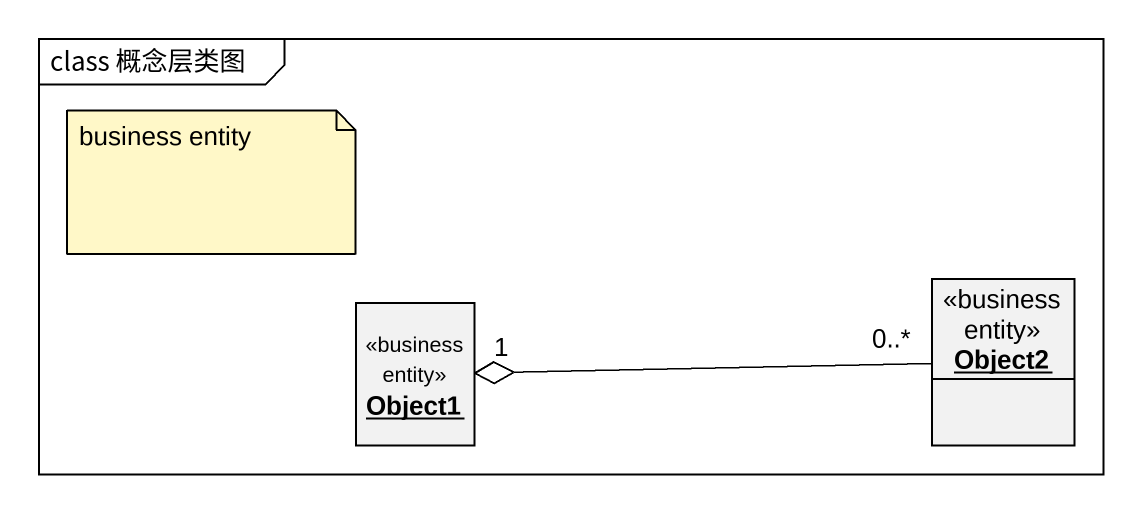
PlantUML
@startuml
mainframe class 概念层类图
hide circle
hide empty members
object Object1 <<business entity>>
object Object2 <<business entity>>
Object2 "0..*" -left-o "1" Object1
note as N1
  business entity
end note
@enduml
